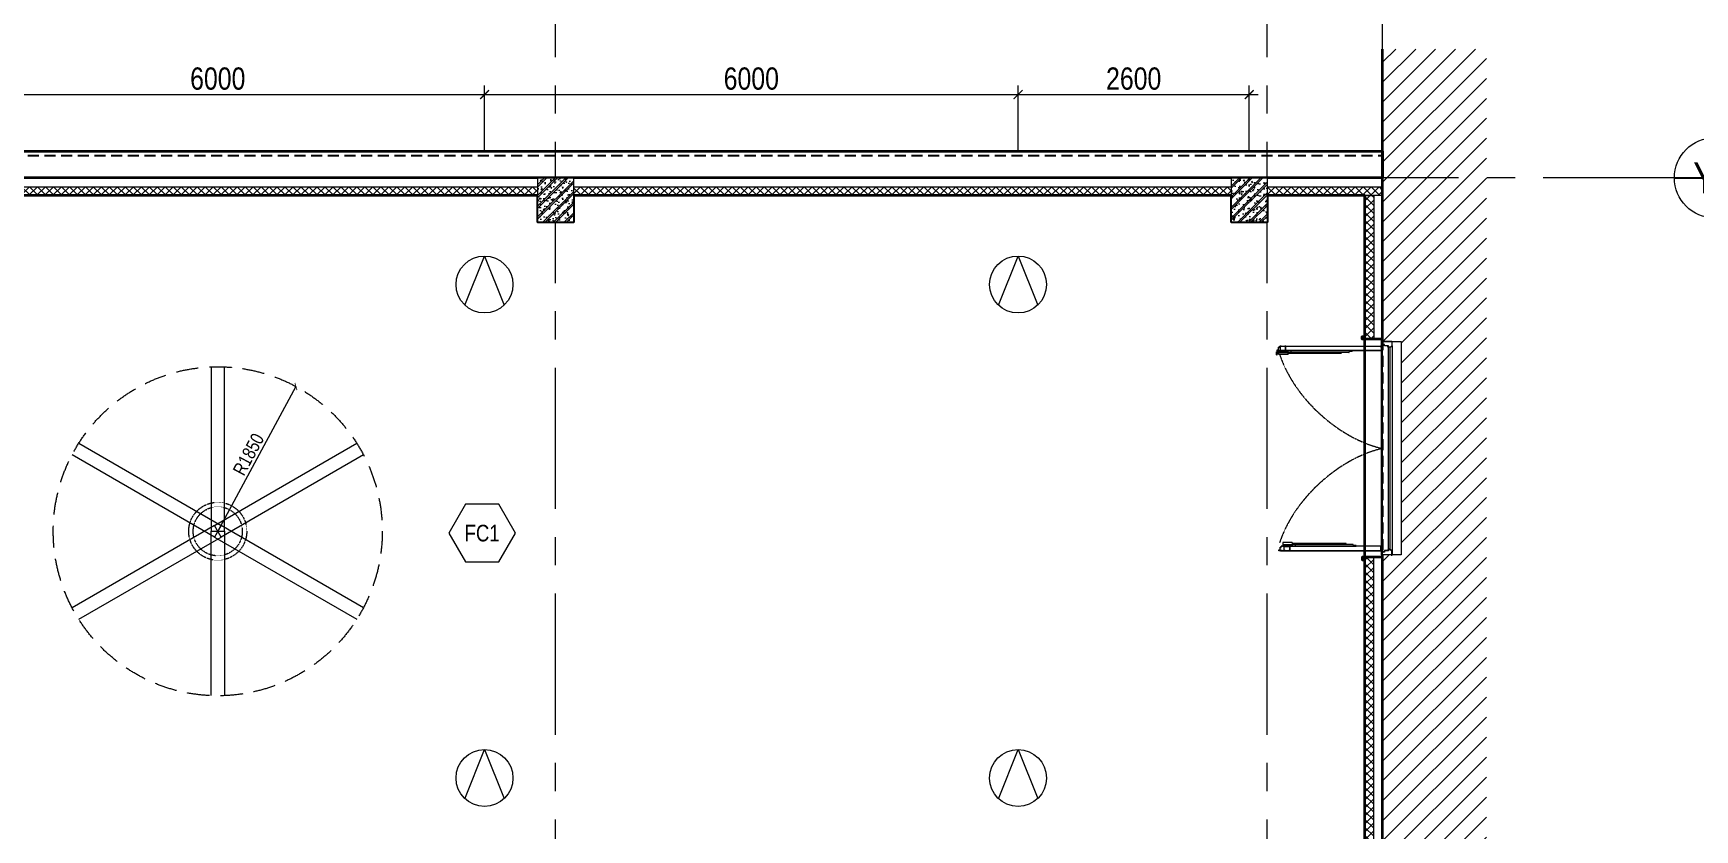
# Model space of a CAD drawing. Header units: millimetres. Extents: x -547695 to 905972, y -1055718 to 167349.
# Drawn here: x -514944 to -496259, y -904251 to -895293 of the extents above; entities that cross this region are included whole.
import ezdxf
from ezdxf.enums import TextEntityAlignment as Align
from ezdxf.xclip import XClip

# ---------------------------------------------------------------- set-up
doc = ezdxf.new("R2010")
doc.units = ezdxf.units.MM
doc.header["$XCLIPFRAME"] = 0
for name, pattern in [('$0$BASE-A0$0$HIDDEN', [0.375, 0.25, -0.125]), ('CENTER', [50.8, 31.75, -6.35, 6.35, -6.35]), ('XNT_MatBangTranTang1$0$xref mbtang2$0$Xref-Nha xuong t1$0$XREF-NHAXUONGT1$0$XREF-NHAXUONGT1$0$XREF-NHAXUONGT1$1$HIDDEN', [0.375, 0.25, -0.125]), ('XR_NMVFHP_KT_MBCT_SON OTO$0$XR-MB (+0.000)$0$$0$BASE-A0$0$HIDDEN', [0.375, 0.25, -0.125])]:
    doc.linetypes.add(name, pattern=pattern)
doc.layers.get('DEFPOINTS').update_dxf_attribs({"color": 1, "lineweight": 25})
doc.layers.add('8', color=8, linetype='Continuous')
for name, color, linetype, lineweight in [('A-COLS', 9, 'Continuous', 9), ('A-DIMS', 8, 'Continuous', 9), ('A-DOOR', 142, 'Continuous', 9), ('A-EQPM', 127, 'Continuous', 9), ('A-EQPM-CEIL', 127, 'Continuous', 9), ('A-GRID', 250, 'CENTER', 15), ('A-HEVY', 111, 'Continuous', 35), ('A-PATT', 252, 'Continuous', 9), ('A-SYMBOLS', 10, 'Continuous', 13), ('A-WALL-INT', 31, 'Continuous', 9), ('TBDIEN', 210, 'Continuous', 15), ('XR_NMVFHP_KT_MBCT_SON OTO$0$XR-MB (+0.000)$0$chi dan', 8, 'Continuous', 9), ('XR_NMVFHP_KT_MBCT_SON OTO$0$XR-MB (+0.000)$0$net khung', 2, 'Continuous', 13), ('XR_NMVFHP_KT_MBCT_SON OTO$0$XR-MB (+0.000)$0$phu kien', 141, 'Continuous', 5), ('XR_NMVFHP_KT_MBCT_SON OTO$0$XR-MB (+0.000)$0$phu kien ngoai cua', 4, 'Continuous', 5)]:
    doc.layers.add(name, color=color, linetype=linetype, lineweight=lineweight)
doc.styles.add('VTK _ Arial_2.5 mm', font='arial.ttf', dxfattribs={"width": 0.8})
doc.styles.add('VTK_Arial', font='arial.ttf', dxfattribs={"width": 0.8})
doc.styles.add('VTK_Arial_3.5 mm', font='arial.ttf', dxfattribs={"width": 0.8, "height": 3.5})
doc.dimstyles.new('A-2.5-DIM100', dxfattribs={"dimscale": 100, "dimtxt": 2.5, "dimasz": 1, "dimexe": 1, "dimexo": 0, "dimgap": 0.5, "dimtad": 1, "dimdec": 0, "dimzin": 12, "dimdsep": 46, "dimtxsty": 'VTK_Arial', "dimblk": 'ARCHTICK', "dimcen": 0, "dimdle": 1, "dimclrd": 256, "dimclre": 256, "dimclrt": 7, "dimadec": 1, "dimazin": 3, "dimtfac": 1, "dimtdec": 0, "dimtmove": 0, "dimatfit": 2, "dimfxl": 20, "dimtfill": 1, "dimtolj": 1, "dimtzin": 0, "dimlwd": -1, "dimlwe": -1, "dimarcsym": 0})
doc.dimstyles.new('A-2.5-DIM60', dxfattribs={"dimscale": 60, "dimtxt": 2.5, "dimasz": 1, "dimexe": 1, "dimexo": 0, "dimgap": 0.5, "dimtad": 1, "dimdec": 0, "dimzin": 12, "dimdsep": 46, "dimtxsty": 'VTK_Arial', "dimblk": 'ARCHTICK', "dimcen": 0, "dimdle": 1, "dimclrd": 256, "dimclre": 256, "dimclrt": 7, "dimadec": 1, "dimazin": 3, "dimtfac": 1, "dimtdec": 0, "dimtmove": 0, "dimatfit": 2, "dimfxl": 20, "dimtfill": 1, "dimtolj": 1, "dimtzin": 0, "dimlwd": -1, "dimlwe": -1, "dimarcsym": 0})

# ---------------------------------------------------------------- blocks, each defined once
blk = doc.blocks.new('ERGEG')
at = {"layer": 'A-PATT', "transparency": 33554620}
h = blk.add_hatch(dxfattribs=at)
h.set_pattern_fill('ANSI31', color=256, scale=50)
h.set_pattern_definition([(45, (0, -16211.04), (-112.2532, 112.2532), [])])
h.paths.add_polyline_path([(0, 1146), (1166, 1146), (1166, -16211), (0, -16211)])
at = {"layer": 'A-HEVY'}
blk.add_lwpolyline([(0, -16211), (0, 1146)], dxfattribs=at)
blk = doc.blocks.new('*U119')
blk.add_wipeout([(2.5, 4.33), (-2.5, 4.33), (-5, 0), (-2.5, -4.33), (2.5, -4.33), (5, 0)])
blk.add_lwpolyline([(2.5, 4.33), (-2.5, 4.33), (-5, 0), (-2.5, -4.33), (2.5, -4.33), (5, 0)], close=True)
at = {"color": 7, "style": 'VTK _ Arial_2.5 mm', "width": 0.8, "flags": 8}
blk.add_attdef('SYMBOL', text='', height=2.5, dxfattribs=at).set_placement((0, 0), align=Align.MIDDLE_CENTER)
blk = doc.blocks.new('*U328')
blk.add_wipeout([(4.5, 0), (4.46, -0.56), (4.36, -1.12), (4.18, -1.66), (3.94, -2.17), (3.64, -2.65), (3.28, -3.08), (2.87, -3.47), (2.41, -3.8), (1.92, -4.07), (1.39, -4.28), (0.84, -4.42), (0.28, -4.49), (-0.28, -4.49), (-0.84, -4.42), (-1.39, -4.28), (-1.92, -4.07), (-2.41, -3.8), (-2.87, -3.47), (-3.28, -3.08), (-3.64, -2.65), (-3.94, -2.17), (-4.18, -1.66), (-4.36, -1.12), (-4.46, -0.56), (-4.5, 0), (-4.46, 0.56), (-4.36, 1.12), (-4.18, 1.66), (-3.94, 2.17), (-3.64, 2.65), (-3.28, 3.08), (-2.87, 3.47), (-2.41, 3.8), (-1.92, 4.07), (-1.39, 4.28), (-0.84, 4.42), (-0.28, 4.49), (0.28, 4.49), (0.84, 4.42), (1.39, 4.28), (1.92, 4.07), (2.41, 3.8), (2.87, 3.47), (3.28, 3.08), (3.64, 2.65), (3.94, 2.17), (4.18, 1.66), (4.36, 1.12), (4.46, 0.56)])
blk.add_circle((0, 0), 4.5)
at = {"layer": 'DEFPOINTS', "color": 250}
for p, q in [((0, 4.5), (0, -4.5)), ((-4.5, 0), (4.5, 0))]:
    blk.add_line(p, q, dxfattribs=at)
at = {"color": 7, "style": 'VTK_Arial_3.5 mm', "width": 0.8}
blk.add_attdef('X12', text='', height=3.5, dxfattribs=at).set_placement((0, 0), align=Align.MIDDLE_CENTER)
blk = doc.blocks.new('Ư4RGH56YH')
at = {"layer": 'A-SYMBOLS', "xscale": 100, "yscale": 100, "zscale": 100}
blk.add_blockref('*U328', (2103.7, -19132.3), dxfattribs=at).add_auto_attribs({'X12': 'Y3'})
blk = doc.blocks.new('DCAVN')
at = {"layer": 'A-EQPM-CEIL', "color": 0}
for p, q in [((-275, -290), (0, 400)), ((0, 400), (277, -289))]:
    blk.add_line(p, q, dxfattribs=at)
blk.add_circle((0, 0), 400, dxfattribs=at)
blk = doc.blocks.new('zw$7EED')
at = {"layer": 'TBDIEN', "color": 3, "ltscale": 0.2, "xscale": 0.8, "yscale": 0.8, "zscale": 0.8}
for p in [(15200, -1200), (21200, -1200), (15200, -6750), (21200, -6750)]:
    blk.add_blockref('DCAVN', p, dxfattribs=at)
blk = doc.blocks.new('_ARCHTICK')
at = {"color": 0, "linetype": 'ByBlock', "const_width": 0.15}
blk.add_lwpolyline([(-0.5, -0.5), (0.5, 0.5)], dxfattribs=at)
blk = doc.blocks.new('*D726')
at = {"layer": 'A-DIMS', "transparency": 16777216}
for p, q in [((-515869, -896620), (-515869, -895883)), ((-509869, -896620), (-509869, -895883)), ((-515969, -895983), (-509769, -895983))]:
    blk.add_line(p, q, dxfattribs=at)
at = {"layer": 'DEFPOINTS', "color": 0, "transparency": 16777216}
for p in [(-509869, -895983), (-515869, -896620), (-509869, -896620)]:
    blk.add_point(p, dxfattribs=at)
at = {"layer": 'A-DIMS', "transparency": 16777216, "xscale": 100, "yscale": 100, "zscale": 100, "rotation": 180}
blk.add_blockref('_ARCHTICK', (-515869, -895983), dxfattribs=at)
at = {"layer": 'A-DIMS', "transparency": 16777216, "xscale": 100, "yscale": 100, "zscale": 100}
blk.add_blockref('_ARCHTICK', (-509869, -895983), dxfattribs=at)
at = {"layer": 'A-DIMS', "color": 7, "transparency": 16777216, "insert": (-512869, -895805), "char_height": 250, "attachment_point": 5, "style": 'VTK_Arial', "bg_fill": 3, "box_fill_scale": 1.1, "bg_fill_color": 257, "bg_fill_transparency": 0}
blk.add_mtext('\\A1;6000', dxfattribs=at)
blk = doc.blocks.new('*D727')
at = {"layer": 'A-DIMS', "transparency": 16777216}
for p, q in [((-509869, -896620), (-509869, -895883)), ((-503869, -896620), (-503869, -895883)), ((-509969, -895983), (-503769, -895983))]:
    blk.add_line(p, q, dxfattribs=at)
at = {"layer": 'DEFPOINTS', "color": 0, "transparency": 16777216}
for p in [(-503869, -895983), (-509869, -896620), (-503869, -896620)]:
    blk.add_point(p, dxfattribs=at)
at = {"layer": 'A-DIMS', "transparency": 16777216, "xscale": 100, "yscale": 100, "zscale": 100, "rotation": 180}
blk.add_blockref('_ARCHTICK', (-509869, -895983), dxfattribs=at)
at = {"layer": 'A-DIMS', "transparency": 16777216, "xscale": 100, "yscale": 100, "zscale": 100}
blk.add_blockref('_ARCHTICK', (-503869, -895983), dxfattribs=at)
at = {"layer": 'A-DIMS', "color": 7, "transparency": 16777216, "insert": (-506869, -895805), "char_height": 250, "attachment_point": 5, "style": 'VTK_Arial', "bg_fill": 3, "box_fill_scale": 1.1, "bg_fill_color": 257, "bg_fill_transparency": 0}
blk.add_mtext('\\A1;6000', dxfattribs=at)
blk = doc.blocks.new('*D728')
at = {"layer": 'A-DIMS', "transparency": 16777216}
for p, q in [((-503869, -896620), (-503869, -895883)), ((-501269, -896620), (-501269, -895883)), ((-503969, -895983), (-501169, -895983))]:
    blk.add_line(p, q, dxfattribs=at)
at = {"layer": 'DEFPOINTS', "color": 0, "transparency": 16777216}
for p in [(-501269, -895983), (-503869, -896620), (-501269, -896620)]:
    blk.add_point(p, dxfattribs=at)
at = {"layer": 'A-DIMS', "transparency": 16777216, "xscale": 100, "yscale": 100, "zscale": 100, "rotation": 180}
blk.add_blockref('_ARCHTICK', (-503869, -895983), dxfattribs=at)
at = {"layer": 'A-DIMS', "transparency": 16777216, "xscale": 100, "yscale": 100, "zscale": 100}
blk.add_blockref('_ARCHTICK', (-501269, -895983), dxfattribs=at)
at = {"layer": 'A-DIMS', "color": 7, "transparency": 16777216, "insert": (-502569, -895805), "char_height": 250, "attachment_point": 5, "style": 'VTK_Arial', "bg_fill": 3, "box_fill_scale": 1.1, "bg_fill_color": 257, "bg_fill_transparency": 0}
blk.add_mtext('\\A1;2600', dxfattribs=at)
blk = doc.blocks.new('*D909')
at = {"transparency": 16777216}
blk.add_line((879, 1628), (0, 0), dxfattribs=at)
at = {"layer": 'DEFPOINTS', "color": 0, "transparency": 16777216}
for p in [(879, 1628), (0, 0)]:
    blk.add_point(p, dxfattribs=at)
at = {"transparency": 16777216, "xscale": 60.00000000000001, "yscale": 60.00000000000001, "zscale": 60.00000000000001, "rotation": 61.62187805287199}
blk.add_blockref('_ARCHTICK', (879, 1628), dxfattribs=at)
at = {"color": 7, "transparency": 16777216, "insert": (346, 865), "char_height": 150, "attachment_point": 5, "rotation": 61.6219, "style": 'VTK_Arial', "bg_fill": 3, "box_fill_scale": 1.1, "bg_fill_color": 257, "bg_fill_transparency": 0}
blk.add_mtext('\\A1;R1850', dxfattribs=at)
blk = doc.blocks.new('ERBHRTHB4T')
at = {"color": 0}
blk.add_wipeout([(-200, 100), (200, 100), (200, -400), (-200, -400)], dxfattribs=at).dxf.layer = '8'
at = {"layer": 'A-PATT'}
h = blk.add_hatch(dxfattribs=at)
h.set_pattern_fill('BT-01', color=256, scale=20, style=0, double=1, pattern_type=2)
h.set_pattern_definition([(50, (115612.73, 26820), (143.45204, -12.55043), [15, -165]), (355, (115612.73, 26820), (-27.75027, 150.43843), [12, -132]), (100.4514, (115624.68, 26818.95), (115.70188, 137.88791), [12.74804, -140.22842]), (46.1842, (115612.73, 26860), (213.4482, -33.1038), [22.5, -247.5]), (96.6356, (115630.52, 26857.24), (186.93254, 194.82357), [19.12206, -210.3426]), (351.1842, (115612.73, 26860), (186.9324, 194.8237), [18, -198]), (21, (115632.73, 26850), (119.38141, -80.52378), [15, -165]), (326, (115632.73, 26850), (48.66307, 145.03), [12, -132]), (71.4514, (115642.68, 26843.29), (168.04453, 64.5061), [12.74804, -140.22842]), (37.5, (115612.73, 26820), (2.43197, 66.57877), [0, -130.4, 0, -134, 0, -132.5]), (7.5, (115612.73, 26820), (52.613907, 78.882342), [0, -76.4, 0, -127.4, 0, -50.5]), (327.5, (115568.13, 26820), (106.764487, -4.510974), [0, -50, 0, -156, 0, -207]), (317.5, (115548.13, 26820), (116.637234, 20.021), [0, -65, 0, -103.6, 0, -147]), (45, (115612.73, 26820), (-60.104076, 60.104076), []), (45, (115612.73, 26844.5), (-60.104076, 60.104076), [])])
h.paths.add_polyline_path([(200, 100), (200, -400), (-200, -400), (-200, 100)])
at = {"color": 0}
blk.add_lwpolyline([(-200, 100), (200, 100), (200, -400), (-200, -400)], close=True, dxfattribs=at)
blk = doc.blocks.new('ERYUJH76Y')
at = {"layer": 'A-GRID', "ltscale": 50}
for points in [[(1300, 3348), (1300, 25452)], [(-8000, 3348), (-8000, 25008)], [(0, 3348), (0, 25008)], [(4694, 21428), (-30447, 21428)]]:
    blk.add_lwpolyline(points, dxfattribs=at)
at = {"layer": 'A-COLS'}
for p in [(-8000, 21328), (-200, 21328)]:
    blk.add_blockref('ERBHRTHB4T', p, dxfattribs=at)
blk = doc.blocks.new('XR_NMVFHP_KT_MBCT_SON OTO$0$XR-MB (+0.000)$0$ban le b')
at = {"layer": 'XR_NMVFHP_KT_MBCT_SON OTO$0$XR-MB (+0.000)$0$phu kien ngoai cua'}
for p, q in [((11285, -283), (11288, -283)), ((11285, -307), (11285, -283)), ((11294, -309), (11287, -309)), ((11288, -283), (11288, -305)), ((11297, -306), (11290, -306)), ((11300, -330), (11294, -330)), ((11295, -319), (11295, -310)), ((11297, -327), (11297, -333)), ((11298, -319), (11298, -308))]:
    blk.add_line(p, q, dxfattribs=at)
for radius in [10, 7]:
    blk.add_circle((11297, -330), radius, dxfattribs=at)
for centre, radius, start, end in [((11287, -307), 1.5, 180, 270), ((11290, -305), 1.5, 180, 270), ((11294, -310), 1.5, 0, 90), ((11293, -319), 2, 286.9578, 0), ((11297, -308), 1.5, 0, 90), ((11300, -319), 2, 180, 253.0422)]:
    blk.add_arc(centre, radius, start, end, dxfattribs=at)
blk = doc.blocks.new('XR_NMVFHP_KT_MBCT_SON OTO$0$XR-MB (+0.000)$0$gioong cao su')
at = {"layer": 'XR_NMVFHP_KT_MBCT_SON OTO$0$XR-MB (+0.000)$0$phu kien'}
for points in [[(1628098, 55606), (1628100, 55606), (1628100, 55546), (1628098, 55546)], [(1628100, 55591), (1628107, 55591), (1628107, 55561), (1628100, 55561)]]:
    blk.add_lwpolyline(points, close=True, dxfattribs=at)
for points in [[(1628109, 55600), (1628128, 55600, -0.4142136), (1628130, 55598), (1628130, 55553, -0.4142136), (1628128, 55551), (1628109, 55551, -0.4142136), (1628107, 55553), (1628107, 55598, -0.4142136)], [(1628109, 55599), (1628128, 55599, -0.4142136), (1628129, 55598), (1628129, 55553, -0.4142136), (1628128, 55552), (1628109, 55552, -0.4142136), (1628108, 55553), (1628108, 55598, -0.4142136)]]:
    blk.add_lwpolyline(points, format="xyb", close=True, dxfattribs=at)
blk = doc.blocks.new('XR_NMVFHP_KT_MBCT_SON OTO$0$XR-MB (+0.000)$0$123')
at = {"layer": 'XR_NMVFHP_KT_MBCT_SON OTO$0$XR-MB (+0.000)$0$chi dan'}
h = blk.add_hatch(dxfattribs=at)
h.set_pattern_fill('ANSI31', color=256, style=0)
h.set_pattern_definition([(135, (327793.7614, 93736.06553), (0.08838834765, 0.08838834765), [])])
h.paths.add_polyline_path([(240172, 36502), (240174, 36502), (240174, 36388), (240172, 36388)])
at = {"layer": 'XR_NMVFHP_KT_MBCT_SON OTO$0$XR-MB (+0.000)$0$net khung'}
for p, q in [((240146, 36386), (240146, 36398)), ((240146, 36398), (240147, 36398)), ((240186, 36386), (240146, 36386)), ((240147, 36388), (240147, 36398)), ((240185, 36388), (240147, 36388)), ((240171, 36493), (240171, 36503)), ((240221, 36503), (240171, 36503)), ((240172, 36502), (240172, 36388)), ((240172, 36493), (240172, 36502)), ((240172, 36502), (240220, 36502)), ((240174, 36502), (240174, 36388)), ((240174, 36413), (240174, 36413)), ((240185, 36388), (240205, 36403)), ((240186, 36386), (240206, 36401)), ((240220, 36420), (240205, 36420)), ((240205, 36420), (240205, 36403)), ((240221, 36418), (240206, 36418)), ((240206, 36418), (240206, 36401)), ((240235, 36483), (240220, 36502)), ((240235, 36462), (240220, 36462)), ((240220, 36462), (240220, 36420)), ((240236, 36483), (240221, 36503)), ((240221, 36460), (240221, 36418)), ((240236, 36460), (240221, 36460)), ((240235, 36483), (240235, 36462)), ((240236, 36483), (240236, 36460))]:
    blk.add_line(p, q, dxfattribs=at)
blk = doc.blocks.new('e57uj7')
at = {"layer": 'A-DOOR'}
for p, q in [((-1402, 2251), (-1402, 2284)), ((-1394, 2284), (-1402, 2284)), ((-1402, 2251), (-1394, 2251)), ((-1396, 2306), (-1381, 2306)), ((-1396, 2296), (-1396, 2306)), ((-1396, 2296), (-1396, 2296)), ((-1396, 2296), (-1396, 2296)), ((-1396, 2296), (-1396, 2296)), ((-1395, 2305), (-1381, 2305)), ((-1395, 2297), (-1395, 2305)), ((-1345, 2297), (-1395, 2297)), ((-1395, 2284), (-1385, 2284)), ((-1394, 2251), (-1394, 2284)), ((-1385, 2260), (-1394, 2260)), ((-1389, 2277), (-1379, 2266)), ((-1376, 2277), (-1389, 2277)), ((-1385, 2284), (-1385, 2260)), ((-1381, 2334), (-1370, 2334)), ((-1381, 2297), (-1381, 2334)), ((-1381, 2297), (-1381, 2297)), ((-1371, 2297), (-1381, 2297)), ((-1380, 2333), (-1369, 2333)), ((-1380, 2298), (-1380, 2333)), ((-1371, 2298), (-1380, 2298)), ((-1376, 2266), (-1379, 2266)), ((-1376, 2254), (-1376, 2296)), ((-1359, 2289), (-1376, 2275)), ((-1376, 2275), (-1269, 2275)), ((-1269, 2254), (-1376, 2254)), ((-1371, 2298), (-1371, 2297)), ((-1370, 2346), (-1345, 2346)), ((-1370, 2334), (-1370, 2346)), ((-1369, 2345), (-1345, 2345)), ((-1369, 2333), (-1369, 2345)), ((-1360, 2345), (-1360, 2297)), ((-1350, 2345), (-1360, 2345)), ((-1360, 2297), (-1298, 2297)), ((-1359, 2344), (-1359, 2298)), ((-1350, 2344), (-1359, 2344)), ((-1359, 2298), (-1299, 2298)), ((-1359, 2296), (-1359, 2289)), ((-1359, 2289), (-1300, 2289)), ((-1298, 2345), (-1308, 2345)), ((-1299, 2344), (-1308, 2344)), ((-1300, 2296), (-1300, 2289)), ((-1300, 2289), (-1269, 2275)), ((-1299, 2298), (-1299, 2344)), ((-1298, 2297), (-1298, 2345)), ((-1269, 2254), (-1269, 2296)), ((-587, 2276), (-1267, 2276)), ((-1267, 2264), (-1267, 2276)), ((-671, 2264), (-1267, 2264)), ((-1237, 2264), (-1237, 2296)), ((-585, 2278), (-581, 2287)), ((-581, 2287), (-581, 2296)), ((-551, 2287), (-581, 2287)), ((-550, 2288), (-550, 2296)), ((-1375, 57), (-1360, 57)), ((-1375, 47), (-1375, 57)), ((-1375, 47), (-1375, 47)), ((-1375, 47), (-1375, 47)), ((-1375, 47), (-1375, 47)), ((-1337, 47), (-1375, 47)), ((-1374, 56), (-1360, 56)), ((-1374, 48), (-1374, 56)), ((-1337, 48), (-1374, 48)), ((-1360, 85), (-1349, 85)), ((-1360, 48), (-1360, 85)), ((-1360, 48), (-1360, 48)), ((-1350, 48), (-1360, 48)), ((-1359, 84), (-1348, 84)), ((-1359, 49), (-1359, 84)), ((-1350, 49), (-1359, 49)), ((-1350, 49), (-1350, 48)), ((-1349, 97), (-1337, 97)), ((-1349, 85), (-1349, 97)), ((-1348, 96), (-1337, 96)), ((-1348, 84), (-1348, 96)), ((-1224, 138), (-1331, 138)), ((-1331, 138), (-1331, 97)), ((-1315, 104), (-1331, 118)), ((-1331, 118), (-1224, 118)), ((-1331, 97), (-505, 97)), ((-1315, 97), (-1315, 104)), ((-1315, 104), (-1256, 104)), ((-1315, 96), (-1253, 96)), ((-1315, 48), (-1315, 96)), ((-1305, 48), (-1315, 48)), ((-1314, 95), (-1254, 95)), ((-1314, 49), (-1314, 95)), ((-1305, 49), (-1314, 49)), ((-1254, 49), (-1263, 49)), ((-1253, 48), (-1263, 48)), ((-1256, 104), (-1224, 118)), ((-1256, 97), (-1256, 104)), ((-1254, 95), (-1254, 49)), ((-1253, 96), (-1253, 48)), ((-1224, 138), (-1224, 97)), ((-618, 129), (-1222, 129)), ((-1222, 129), (-1222, 116)), ((-542, 116), (-1222, 116)), ((-1193, 129), (-1193, 97)), ((-618, 116), (-618, 129)), ((-540, 114), (-536, 106)), ((-536, 106), (-536, 97)), ((-506, 106), (-536, 106)), ((-505, 105), (-505, 97))]:
    blk.add_line(p, q, dxfattribs=at)
for centre, major_axis, start_param, end_param in [((-587, 2279), (-2.52, -1.63), 0.997095, 2.138466), ((-551, 2288), (-0.709, -0.709), 0.785435, 2.356232), ((-542, 113), (-1.45, 2.63), 4.637764, 5.779136), ((-506, 105), (-0.415, -0.912), 1.998176, 3.568972)]:
    blk.add_ellipse(centre, major_axis=major_axis, ratio=1, start_param=start_param, end_param=end_param, dxfattribs=at)
blk.add_wipeout([(0, 0), (-220, 0), (-220, 2400), (0, 2400)]).dxf.layer = 'A-DOOR'
for p, q in [((-224, 2296), (-1396, 2296)), ((-1345, 2346), (-209, 2346)), ((-1345, 2345), (-210, 2345)), ((-225, 2297), (-1345, 2297)), ((-224, 2345), (-233, 2345)), ((-233, 2344), (-225, 2344)), ((-225, 2344), (-225, 2297)), ((-224, 2345), (-224, 2296)), ((-210, 2337), (-224, 2337)), ((-209, 2336), (-224, 2336)), ((-210, 2345), (-210, 2337)), ((-209, 2346), (-209, 2336)), ((-146, 2350), (-146, 62)), ((-123, 63), (-123, 2335)), ((-103, 2350), (-103, 1)), ((-1358, 48), (-215, 48)), ((-1358, 47), (-214, 47)), ((-229, 97), (-1349, 97)), ((-230, 96), (-1348, 96)), ((-238, 49), (-230, 49)), ((-238, 48), (-229, 48)), ((-230, 49), (-230, 96)), ((-229, 48), (-229, 97)), ((-214, 57), (-229, 57)), ((-215, 56), (-229, 56)), ((-215, 48), (-215, 56)), ((-214, 47), (-214, 57))]:
    blk.add_line(p, q, dxfattribs=at)
at = {"layer": 'A-DOOR', "linetype": 'XR_NMVFHP_KT_MBCT_SON OTO$0$XR-MB (+0.000)$0$$0$BASE-A0$0$HIDDEN'}
blk.add_line((-214, 2356), (-214, 36), dxfattribs=at)
at = {"layer": 'A-DOOR'}
for points in [[(-220, 2400), (0, 2400)], [(0, 0), (-220, 0)]]:
    blk.add_lwpolyline(points, dxfattribs=at)
blk.add_lwpolyline([(-220, 0), (-220, 2400), (0, 2400), (0, 0)], close=True, dxfattribs=at)
at = {"layer": 'A-DOOR', "linetype": 'XR_NMVFHP_KT_MBCT_SON OTO$0$XR-MB (+0.000)$0$$0$BASE-A0$0$HIDDEN'}
for centre, major_axis, ratio, start_param, end_param in [((-403, 2147), (-876, 804), 0.63948, 0.852624, 2.288969), ((-403, 245), (-876, -804), 0.639479, 3.994217, 5.430561)]:
    blk.add_ellipse(centre, major_axis=major_axis, ratio=ratio, start_param=start_param, end_param=end_param, dxfattribs=at)
at = {"layer": 'A-DOOR', "extrusion": (0, 0, -1), "zscale": -1.0020275454285}
for name, p, xscale, yscale, rotation in [('XR_NMVFHP_KT_MBCT_SON OTO$0$XR-MB (+0.000)$0$ban le b', (11533, 2025), 1.002027450461401, 1.002027450461401, 179.9978600473347), ('XR_NMVFHP_KT_MBCT_SON OTO$0$XR-MB (+0.000)$0$123', (36671, -240662), 1.0020275691704, 1.0020275691704, 89.99786004733787)]:
    blk.add_blockref(name, p, dxfattribs=dict(at, xscale=xscale, yscale=yscale, rotation=rotation))
at = {"layer": 'A-DOOR'}
for name, p, xscale, yscale, zscale, rotation in [('XR_NMVFHP_KT_MBCT_SON OTO$0$XR-MB (+0.000)$0$123', (-36689, 243057), 1.0020275691704, 1.0020275691704, 1.0020275691704, 270.0021399526621), ('XR_NMVFHP_KT_MBCT_SON OTO$0$XR-MB (+0.000)$0$gioong cao su', (293506, 12375), 0.1803646466846003, 0.1803646466846003, 0.1803646466846003, 180.0021505114741), ('XR_NMVFHP_KT_MBCT_SON OTO$0$XR-MB (+0.000)$0$ban le b', (-11533, 367), 1.002027450461401, 1.002027450461401, 1.002027450461401, 0.002139952665242267), ('XR_NMVFHP_KT_MBCT_SON OTO$0$XR-MB (+0.000)$0$gioong cao su', (293506, 10088), 0.1803646466846003, 0.1803646466846003, 0.1803646466846003, 180.0021505114741)]:
    blk.add_blockref(name, p, dxfattribs=dict(at, xscale=xscale, yscale=yscale, zscale=zscale, rotation=rotation))
blk = doc.blocks.new('RHRTHRHRT')
at = {"layer": 'A-WALL-INT'}
blk.add_lwpolyline([(0, -500), (-24900, -500), (-24900, -400), (0, -400)], close=True, dxfattribs=at)
blk.add_blockref('e57uj7', (208, -4540))
at = {"layer": 'A-PATT', "transparency": 33554620}
h = blk.add_hatch(dxfattribs=at)
h.set_pattern_fill('ANSI37', color=256, scale=20)
h.set_pattern_definition([(45, (-12900, -14800), (-44.90128, 44.90128), []), (135, (-12900, -14800), (-44.90128, -44.90128), [])])
h.paths.add_polyline_path([(-100, -4567), (-200, -4567), (-200, -14800), (-100, -14800)])
h.paths.add_polyline_path([(0, -500), (-24900, -500), (-24900, -400), (0, -400)])
h.paths.add_polyline_path([(-100, -2115), (-200, -2115), (-200, -500), (-100, -500)])
at = {"layer": 'A-HEVY'}
for points in [[(-25600, -7075), (-25600, 0), (0, 0), (0, -300), (-25300, -300), (-25300, -7075)], [(0, -2115), (-230, -2115), (-230, -2085), (-200, -2085)], [(0, -4567), (-230, -4567), (-230, -4597), (-200, -4597)]]:
    blk.add_lwpolyline(points, dxfattribs=at)
at = {"layer": 'A-WALL-INT'}
for points in [[(-100, -2115), (-200, -2115), (-200, -500), (-100, -500)], [(-100, -4567), (-200, -4567), (-200, -14800), (-100, -14800)]]:
    blk.add_lwpolyline(points, close=True, dxfattribs=at)
at = {"layer": 'DEFPOINTS', "linetype": '$0$BASE-A0$0$HIDDEN', "ltscale": 500}
blk.add_lwpolyline([(-25550, -50), (0, -50), (0, -15050), (-25550, -15050)], close=True, dxfattribs=at)
at = {"layer": 'A-GRID'}
ref = blk.add_blockref('ERYUJH76Y', (-1300, -21728), dxfattribs=at)
XClip(ref).set_block_clipping_path([(-32069.3798585372, 5005.1306604635), (6367.1031573832, 26504.5361301411)])
blk = doc.blocks.new('4er6u67')
at = {"ltscale": 10}
blk.add_lwpolyline([(-74.9, 1848.5), (-74.9, 0), (74.9, 0), (74.9, 1848.5)], dxfattribs=at)
at = {"linetype": '$0$BASE-A0$0$HIDDEN', "ltscale": 1000}
blk.add_circle((0.1, 0), 1850, dxfattribs=at)
at = {"linetype": 'XNT_MatBangTranTang1$0$xref mbtang2$0$Xref-Nha xuong t1$0$XREF-NHAXUONGT1$0$XREF-NHAXUONGT1$0$XREF-NHAXUONGT1$1$HIDDEN', "ltscale": 10}
for radius in [326.2, 276.2]:
    blk.add_circle((0.1, 0), radius, dxfattribs=at)
dim = blk.add_radius_dim(center=(0.1, 0), mpoint=(879.4, 1627.7), dimstyle='A-2.5-DIM60', override={"dimpost": '\\X'})
dim.commit()
dim.dimension.update_dxf_attribs({"geometry": '*D909', "text_midpoint": (345.9, 864.5)})
at = {"ltscale": 10}
for points in [[(-1563.3, 989.1), (37.6, 64.8), (-37.4, -65), (-1638.2, 859.3)], [(1638.4, 859.3), (37.6, -65), (-37.4, 64.8), (1563.5, 989.1)], [(-1563.3, -989.2), (37.6, -65), (-37.4, 64.8), (-1638.2, -859.4)], [(-74.9, -1848.5), (-74.9, 0), (74.9, 0), (74.9, -1848.5)], [(1638.4, -859.4), (37.6, 64.8), (-37.4, -65), (1563.5, -989.2)]]:
    blk.add_lwpolyline(points, dxfattribs=at)

msp = doc.modelspace()

# ---------------------------------------------------------------- linework, layer by layer
at = {"layer": 'A-HEVY', "color": 1}
msp.add_lwpolyline([(-512959.1, -905169.6), (-501069.1, -905169.6), (-501069.1, -911419.6), (-499969.1, -911419.6), (-499969.1, -905169.6), (-499969.1, -897119.6), (-501069.1, -897119.6), (-501069.1, -897419.6), (-501469.1, -897419.6), (-501469.1, -897119.6), (-508869.1, -897119.6), (-508869.1, -897419.6), (-509269.1, -897419.6), (-509269.1, -897119.6), (-516869.1, -897119.6)], dxfattribs=at)

# ---------------------------------------------------------------- block references
at = {"layer": 'A-HEVY'}
msp.add_blockref('ERGEG', (-499769.1, -896619.6), dxfattribs=at)

# ---------------------------------------------------------------- next in the draw order: block references
at = {"layer": 'A-SYMBOLS', "xscale": 74.91082045184334, "yscale": 74.91082045184334, "zscale": 74.91082045184334}
msp.add_blockref('*U119', (-509896.1, -900915.1), dxfattribs=at).add_auto_attribs({'SYMBOL': 'FC1'})

# ---------------------------------------------------------------- next in the draw order: block references
at = {"layer": 'A-SYMBOLS'}
msp.add_blockref('Ư4RGH56YH', (-498141.9, -877787.3), dxfattribs=at)

# ---------------------------------------------------------------- next in the draw order: block references
at = {"layer": 'A-HEVY'}
msp.add_blockref('zw$7EED', (-525069.1, -896919.6), dxfattribs=at)

# ---------------------------------------------------------------- next in the draw order: dimensions: what is measured, and where the dimension line sits
at = {"layer": 'A-DIMS'}
dim = msp.add_linear_dim(base=(-509869.1, -895983), p1=(-515869.1, -896619.6), p2=(-509869.1, -896619.6), dimstyle='A-2.5-DIM100', override={"dimpost": '\\X', "dimtmove": 1}, dxfattribs=at)
dim.commit()
dim.dimension.update_dxf_attribs({"geometry": '*D726', "text_midpoint": (-512869.1, -895805.4)})

# ---------------------------------------------------------------- next in the draw order: block references
at = {"layer": 'A-EQPM'}
msp.add_blockref('4er6u67', (-512869.1, -900894.4), dxfattribs=at)

# ---------------------------------------------------------------- next in the draw order: dimensions: what is measured, and where the dimension line sits
at = {"layer": 'A-DIMS'}
dim = msp.add_linear_dim(base=(-503869.1, -895983), p1=(-509869.1, -896619.6), p2=(-503869.1, -896619.6), dimstyle='A-2.5-DIM100', override={"dimpost": '\\X', "dimtmove": 1}, dxfattribs=at)
dim.commit()
dim.dimension.update_dxf_attribs({"geometry": '*D727', "text_midpoint": (-506869.1, -895805.4)})

# ---------------------------------------------------------------- next in the draw order: dimensions: what is measured, and where the dimension line sits
dim = msp.add_linear_dim(base=(-501269.1, -895983), p1=(-503869.1, -896619.6), p2=(-501269.1, -896619.6), dimstyle='A-2.5-DIM100', override={"dimpost": '\\X', "dimtmove": 1}, dxfattribs=at)
dim.commit()
dim.dimension.update_dxf_attribs({"geometry": '*D728', "text_midpoint": (-502569.1, -895805.4)})

# ---------------------------------------------------------------- next in the draw order: block references
at = {"layer": 'A-HEVY'}
msp.add_blockref('RHRTHRHRT', (-499769.1, -896619.6), dxfattribs=at)

doc.saveas('drawing.dxf')
